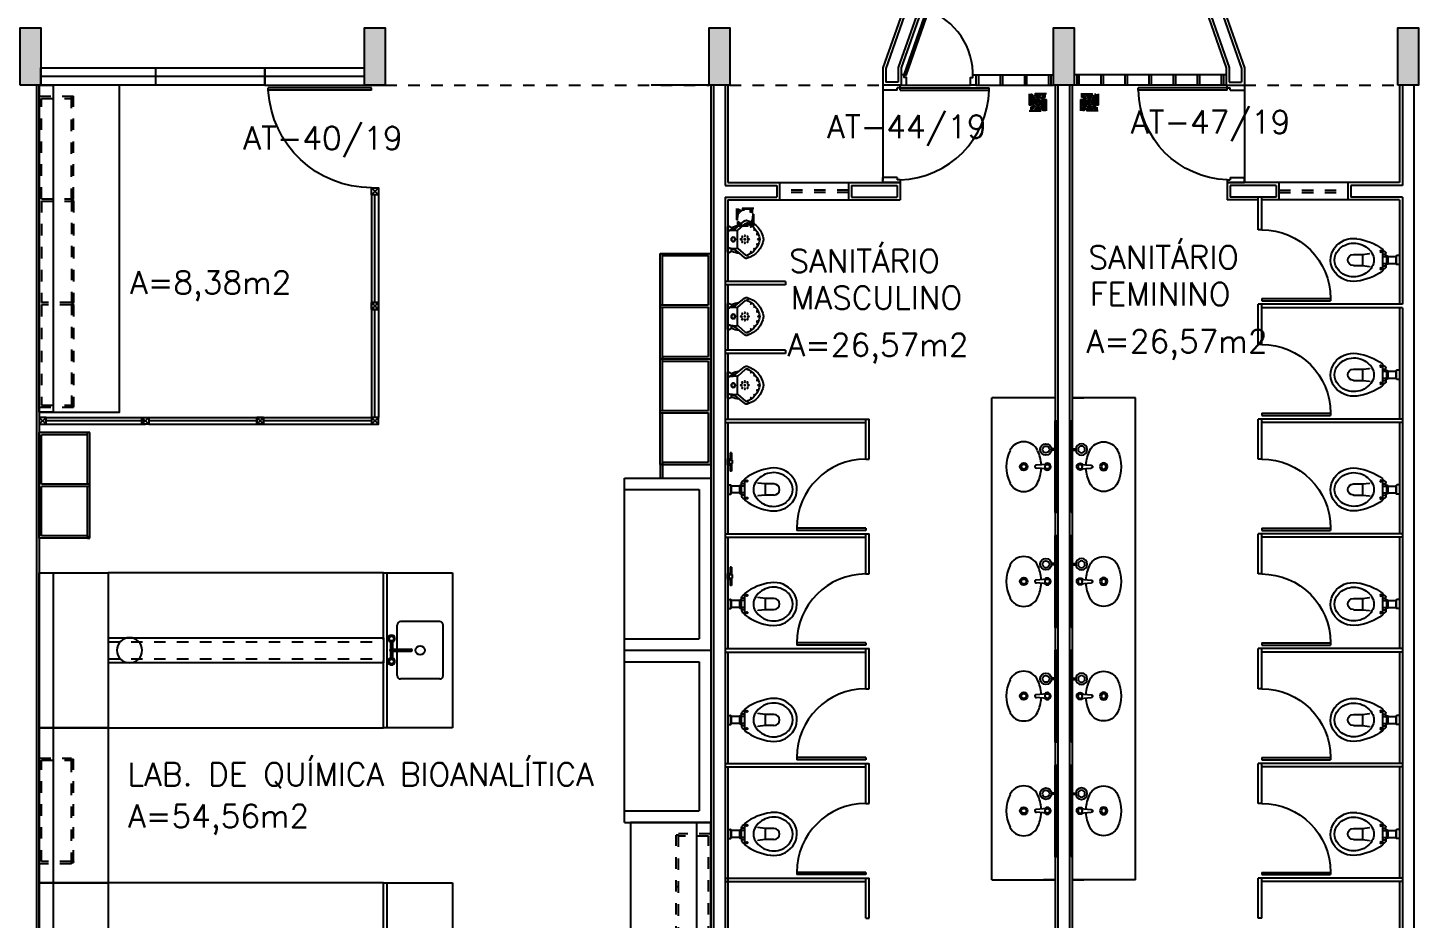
# Model space of a CAD drawing. Header units: metres. Extents: x -31 to 130, y -13 to 69.
# Drawn here: x 35.97 to 48.06, y 2.67 to 10.42 of the extents above; entities that cross this region are included whole.
import ezdxf

# ---------------------------------------------------------------- set-up
doc = ezdxf.new("R2010")
doc.units = ezdxf.units.M
doc.header["$LTSCALE"] = 0.002
doc.header["$MEASUREMENT"] = 0
doc.linetypes.add('HIDDEN', pattern=[9.525, 6.35, -3.175])
doc.linetypes.add('HIDDEN2', pattern=[4.7625, 3.175, -1.5875])
doc.layers.get('0').update_dxf_attribs({"linetype": 'CONTINUOUS'})
for name, color, linetype in [('ar-alv', 2, 'CONTINUOUS'), ('ar-armario', 1, 'CONTINUOUS'), ('ar-armarioproj', 1, 'HIDDEN'), ('ar-banc', 1, 'CONTINUOUS'), ('ar-cap', 1, 'CONTINUOUS'), ('ar-castelo', 2, 'CONTINUOUS'), ('ar-div', 2, 'CONTINUOUS'), ('ar-espelho', 1, 'CONTINUOUS'), ('ar-estc', 1, 'CONTINUOUS'), ('ar-hatch', 254, 'CONTINUOUS'), ('ar-piso', 1, 'CONTINUOUS'), ('ar-porta', 1, 'CONTINUOUS'), ('ar-proj', 1, 'HIDDEN'), ('ar-reboco', 2, 'CONTINUOUS'), ('ar-wc', 2, 'CONTINUOUS'), ('armario piso-teto', 1, 'CONTINUOUS'), ('banc', 1, 'CONTINUOUS'), ('banc-proj', 1, 'HIDDEN2'), ('bnc-1', 1, 'CONTINUOUS'), ('cap01', 2, 'CONTINUOUS'), ('cap02', 1, 'CONTINUOUS'), ('castelo', 2, 'CONTINUOUS'), ('COZ1', 1, 'CONTINUOUS'), ('div1', 2, 'CONTINUOUS'), ('div2', 1, 'CONTINUOUS'), ('ENDEREÇO', 2, 'CONTINUOUS'), ('esq-01', 1, 'CONTINUOUS'), ('esq-02', 1, 'CONTINUOUS'), ('esq-03', 1, 'HIDDEN'), ('estc-01', 3, 'CONTINUOUS'), ('h-estc', 3, 'CONTINUOUS'), ('ptm', 2, 'CONTINUOUS'), ('ptm1', 1, 'CONTINUOUS'), ('ralo', 1, 'HIDDEN2'), ('TEXTO', 2, 'CONTINUOUS'), ('TRNR1', 1, 'CONTINUOUS'), ('WC1', 1, 'CONTINUOUS'), ('WC2', 1, 'CONTINUOUS'), ('WC3', 41, 'CONTINUOUS'), ('ÁREA', 2, 'CONTINUOUS')]:
    doc.layers.add(name, color=color, linetype=linetype)
doc.styles.add('UNB-100', font='simplex.shx', dxfattribs={"height": 0.2})
doc.styles.add('UNB1-100', font='simplex.shx', dxfattribs={"height": 0.2})
pattern_1 = [(0, (-210.436618, -163.386024), (0.00396875, 0.0079375), [0, -0.0079375])]

# ---------------------------------------------------------------- blocks, each defined once
blk = doc.blocks.new('plr02-01p')
at = {"layer": 'h-estc'}
blk.add_hatch(color=3, dxfattribs=at).paths.add_polyline_path([(0.09, 0.075), (-0.09, 0.075), (-0.09, -0.425), (0.09, -0.425)])
at = {"layer": 'estc-01', "color": 3}
blk.add_lwpolyline([(-0.09, 0.075), (-0.09, -0.425), (0.09, -0.425), (0.09, 0.075)], close=True, dxfattribs=at)
blk = doc.blocks.new('bnc-09p')
at = {"layer": 'banc', "color": 1}
blk.add_lwpolyline([(-1.425, 0), (1.425, 0), (1.425, 0.7), (-1.425, 0.7)], close=True, dxfattribs=at)
blk = doc.blocks.new('div-05p')
at = {"layer": 'div1'}
for p, q in [((0.03, 0.03), (0.97, 0.03)), ((0.03, -0.03), (0.97, -0.03))]:
    blk.add_line(p, q, dxfattribs=at)
for points in [[(0.03, -0.03), (-0.03, -0.03), (-0.03, 0.03), (0.03, 0.03)], [(0.97, -0.03), (1.03, -0.03), (1.03, 0.03), (0.97, 0.03)]]:
    blk.add_lwpolyline(points, close=True, dxfattribs=at)
at = {"layer": 'div2'}
for p, q in [((-0.03, -0.03), (0.03, 0.03)), ((-0.03, 0.03), (0.03, -0.03)), ((0.97, 0), (0.03, 0)), ((1.03, 0.03), (0.97, -0.03)), ((1.03, -0.03), (0.97, 0.03))]:
    blk.add_line(p, q, dxfattribs=at)
blk = doc.blocks.new('pm-90-03p')
at = {"layer": 'ptm'}
for p, q in [((0.105, 0.075), (0.105, 0.975)), ((0.125, 0.975), (0.105, 0.975)), ((0.125, 0.075), (0.125, 0.975)), ((0.125, 0.075), (0.105, 0.075)), ((0.125, 0.075), (0.105, 0.075))]:
    blk.add_line(p, q, dxfattribs=at)
at = {"layer": 'ptm', "color": 1}
blk.add_arc((0.073, 0.074), 0.902, 0.054, 86.687, dxfattribs=at)
blk = doc.blocks.new('div-03p')
at = {"layer": 'div1'}
for p, q in [((0.03, 0.03), (0.895, 0.03)), ((0.03, -0.03), (0.895, -0.03))]:
    blk.add_line(p, q, dxfattribs=at)
blk.add_lwpolyline([(0.03, -0.03), (-0.03, -0.03), (-0.03, 0.03), (0.03, 0.03)], close=True, dxfattribs=at)
at = {"layer": 'div2'}
for p, q in [((-0.03, -0.03), (0.03, 0.03)), ((-0.03, 0.03), (0.03, -0.03)), ((0.895, 0), (0.03, 0))]:
    blk.add_line(p, q, dxfattribs=at)
blk = doc.blocks.new('MCTR-01p')
at = {"layer": 'WC1'}
for p, q in [((0.113, 0), (-0.113, 0)), ((-0.121, -0.097), (-0.16, -0.144)), ((-0.117, -0.006), (-0.103, -0.032)), ((0.117, -0.006), (0.103, -0.032)), ((0.121, -0.097), (0.16, -0.144))]:
    blk.add_line(p, q, dxfattribs=at)
blk.add_circle((0, -0.046), 0.019, dxfattribs=at)
for centre, radius, start, end in [((-0.113, -0.004), 0.00402, 90, 208.6993), ((0.113, -0.004), 0.00402, 331.3007, 90), ((0.051, -0.11), 0.173, 153.1667, 175.8553), ((-0.051, -0.11), 0.173, 4.1447, 26.8333), ((-0.141, -0.16), 0.0251, 139.851, 195.7705), ((0.027, -0.112), 0.199, 195.7705, 262.231), ((-0.027, -0.112), 0.199, 277.769, 344.2295), ((0.141, -0.16), 0.0251, 344.2295, 40.149)]:
    blk.add_arc(centre, radius, start, end, dxfattribs=at)
at = {"layer": 'WC2'}
for p, q in [((-0.08, -0.085), (-0.139, -0.154)), ((-0.093, -0.064), (-0.121, -0.097)), ((-0.103, -0.032), (-0.083, -0.032)), ((-0.095, -0.067), (-0.077, -0.014)), ((-0.077, -0.014), (-0.081, -0.077)), ((0.077, -0.082), (-0.077, -0.082)), ((0.077, -0.014), (0.081, -0.077)), ((0.095, -0.067), (0.077, -0.014)), ((0.08, -0.085), (0.139, -0.154)), ((0.103, -0.032), (0.083, -0.032)), ((0.093, -0.064), (0.121, -0.097))]:
    blk.add_line(p, q, dxfattribs=at)
for centre, radius in [((-0.022, -0.123), 0.00453), ((0, -0.046), 0.0162), ((0.022, -0.123), 0.00453), ((-0.113, -0.199), 0.00453), ((-0.087, -0.228), 0.00453), ((-0.031, -0.147), 0.00453), ((-0.022, -0.17), 0.00453), ((0.022, -0.17), 0.00453), ((0.031, -0.147), 0.00453), ((0.087, -0.228), 0.00453), ((0.113, -0.199), 0.00453), ((-0.045, -0.255), 0.00453), ((0.045, -0.255), 0.00453)]:
    blk.add_circle(centre, radius, dxfattribs=at)
for centre, radius, start, end in [((-0.057, -0.018), 0.02, 115.5204, 169.5817), ((0.057, -0.018), 0.02, 10.4183, 64.4796), ((-0.142, -0.022), 0.0647, 319.851, 355.9846), ((-0.077, -0.078), 0.00402, 175.9846, 270), ((-0.072, -0.094), 0.012, 89.3581, 133.3239), ((0, -0.114), 0.00453, 90, 270), ((0, -0.114), 0.00453, 270, 90), ((0.072, -0.094), 0.012, 46.6761, 90.6419), ((0.077, -0.078), 0.00402, 270, 4.0154), ((0.142, -0.022), 0.0647, 184.0154, 220.149), ((-0.12, -0.17), 0.024, 139.851, 200.6324), ((0.024, -0.104), 0.175, 198.2723, 262.1141), ((0, -0.147), 0.00453, 90, 270), ((0, -0.179), 0.00453, 90, 270), ((0, -0.147), 0.00453, 270, 90), ((-0.024, -0.104), 0.175, 277.8859, 341.7277), ((0, -0.179), 0.00453, 270, 90), ((0.12, -0.17), 0.024, 339.3676, 40.149), ((0, -0.266), 0.00453, 91.7832, 268.2168), ((0, -0.266), 0.00453, 271.7832, 88.2168)]:
    blk.add_arc(centre, radius, start, end, dxfattribs=at)
blk = doc.blocks.new('BACI-01P')
at = {"layer": 'WC1', "color": 1}
for p, q in [((0.114, 0.03), (0.114, -0.03)), ((0.119, 0.03), (0.114, 0.03)), ((0.119, 0.03), (0.119, 0.062)), ((0.146, 0.086), (0.146, 0.089)), ((0.119, -0.03), (0.114, -0.03)), ((0.119, -0.03), (0.119, -0.062)), ((0.146, -0.086), (0.146, -0.089))]:
    blk.add_line(p, q, dxfattribs=at)
for centre, radius, start, end in [((0.436, -0.294), 0.484, 97.6805, 126.3454), ((0.4, -0.02), 0.208, 36.8881, 97.6805), ((0.128, 0.062), 0.00909, 126.1604, 180), ((0.404, -0.315), 0.477, 122.7818, 126.1604), ((0.155, 0.089), 0.00909, 126.3358, 180), ((0.427, 0), 0.174, 320.4767, 36.8881), ((0.128, -0.062), 0.00909, 180, 233.8396), ((0.404, 0.315), 0.477, 233.8396, 237.2182), ((0.155, -0.089), 0.00909, 180, 238.9825), ((0.436, 0.294), 0.484, 233.7577, 262.3195), ((0.4, 0.021), 0.208, 262.3195, 320.8979)]:
    blk.add_arc(centre, radius, start, end, dxfattribs=at)
at = {"layer": 'WC2', "color": 1}
for p, q in [((0, 0.04), (0.023, 0.04)), ((0.025, 0.035), (0.025, 0.038)), ((0.025, -0.035), (0.025, 0.035)), ((0.025, 0.035), (0.028, 0.035)), ((0.03, -0.033), (0.03, 0.033)), ((0.1, 0.03), (0.03, 0.03)), ((0.1, 0.03), (0.1, -0.03)), ((0.146, -0.086), (0.146, 0.086)), ((0, -0.04), (0.023, -0.04)), ((0.025, -0.038), (0.025, -0.035)), ((0.025, -0.035), (0.028, -0.035)), ((0.1, -0.03), (0.03, -0.03))]:
    blk.add_line(p, q, dxfattribs=at)
for centre, radius, start, end in [((0.397, -0.04), 0.187, 54.2515, 147.3201), ((0.023, 0.038), 0.002, 0, 90), ((0.028, 0.033), 0.002, 0, 90), ((0.107, 0.03), 0.00697, 0, 180), ((0.334, 0), 0.112, 147.3201, 180), ((0.334, 0), 0.112, 180, 212.6799), ((0.413, -0.018), 0.159, 41.3299, 54.2515), ((0.433, 0), 0.132, 0, 41.3299), ((0.433, 0), 0.132, 318.6701, 0), ((0.023, -0.038), 0.002, 270, 0), ((0.028, -0.033), 0.002, 270, 0), ((0.107, -0.03), 0.00697, 180, 0), ((0.397, 0.04), 0.187, 212.6799, 305.7485), ((0.413, 0.018), 0.159, 305.7485, 318.6701)]:
    blk.add_arc(centre, radius, start, end, dxfattribs=at)
at = {"layer": 'WC3', "color": 1}
for p, q in [((0.146, 0.05), (0.119, 0.05)), ((0.146, 0.03), (0.119, 0.03)), ((0.261, 0.056), (0.259, 0.059)), ((0.323, 0.049), (0.261, 0.056)), ((0.323, 0.049), (0.323, -0.049)), ((0.401, 0.049), (0.323, 0.049)), ((0.146, -0.03), (0.119, -0.03)), ((0.146, -0.05), (0.119, -0.05)), ((0.261, -0.056), (0.259, -0.059)), ((0.323, -0.049), (0.261, -0.056)), ((0.401, -0.049), (0.323, -0.049))]:
    blk.add_line(p, q, dxfattribs=at)
for centre in [(0.164, 0.075), (0.164, -0.075)]:
    blk.add_circle(centre, 0.00682, dxfattribs=at)
blk.add_arc((0.401, 0), 0.0486, 270, 90, dxfattribs=at)
blk = doc.blocks.new('pm-60-01p')
at = {"layer": 'ptm'}
for p, q in [((0.105, 0.075), (0.105, 0.675)), ((0.125, 0.675), (0.105, 0.675)), ((0.125, 0.075), (0.125, 0.675)), ((0.125, 0.075), (0.105, 0.075))]:
    blk.add_line(p, q, dxfattribs=at)
at = {"layer": 'ptm1'}
blk.add_arc((0.125, 0.075), 0.6, 0, 90, dxfattribs=at)
blk = doc.blocks.new('pm-80-02p')
at = {"layer": 'ptm'}
for p, q in [((0.105, 0.075), (0.104, 0.85)), ((0.124, 0.85), (0.104, 0.85)), ((0.125, 0.075), (0.124, 0.85)), ((0.105, 0.075), (0.08, 0.075)), ((0.08, 0.075), (0.08, -0.075)), ((0.125, 0.075), (0.105, 0.075)), ((0.105, 0.075), (0.105, 0.05)), ((0.125, 0.05), (0.105, 0.05)), ((0.125, 0.05), (0.125, -0.075)), ((0.885, 0.05), (0.885, -0.075)), ((0.885, 0.05), (0.905, 0.05)), ((0.905, 0.075), (0.93, 0.075)), ((0.905, 0.075), (0.905, 0.05)), ((0.93, 0.075), (0.93, -0.075)), ((0.08, -0.075), (0.125, -0.075)), ((0.93, -0.075), (0.885, -0.075))]:
    blk.add_line(p, q, dxfattribs=at)
at = {"layer": 'ptm1', "color": 1}
blk.add_arc((0.105, 0.05), 0.8, 1.7908, 88.6113, dxfattribs=at)
blk = doc.blocks.new('PPLR-01p')
at = {"layer": 'WC1'}
for p, q in [((-0.025, 0), (-0.025, -0.01)), ((0.025, 0), (-0.025, 0)), ((0.025, 0), (0.025, -0.01)), ((-0.08, -0.02), (-0.015, -0.02)), ((-0.08, -0.03), (-0.08, -0.02)), ((-0.08, -0.03), (-0.015, -0.03)), ((0.025, -0.01), (-0.025, -0.01)), ((-0.015, -0.01), (-0.015, -0.04)), ((0.015, -0.04), (-0.015, -0.04)), ((0.015, -0.01), (0.015, -0.04)), ((0.015, -0.02), (0.08, -0.02)), ((0.015, -0.03), (0.08, -0.03)), ((0.08, -0.03), (0.08, -0.02))]:
    blk.add_line(p, q, dxfattribs=at)
blk = doc.blocks.new('ralo-fechado-15cm')
at = {"layer": 'ralo', "linetype": 'HIDDEN2', "ltscale": 0.015}
h = blk.add_hatch(dxfattribs=at)
h.set_pattern_fill('DOTS', color=256, scale=0.005, style=0)
h.set_pattern_definition(pattern_1)
h.paths.add_polyline_path([(0.07, 0.064, 0.109147), (0.065, 0.07), (0.044, 0.07, 0.234403), (0.037, 0.056, 0.031938), (0.037, 0.054, -0.085518), (0.053, 0.038, 0.304982), (0.07, 0.048)])
h.paths.add_polyline_path([(-0.047, 0.07), (-0.065, 0.07, 0.101422), (-0.07, 0.065), (-0.07, 0.047, 0.322568), (-0.052, 0.04, -0.06492), (-0.04, 0.051, 0.065904), (-0.039, 0.056, 0.253091)])
h.paths.add_polyline_path([(-0.054, -0.037, 0.248259), (-0.07, -0.043), (-0.07, -0.068, 0.039546), (-0.068, -0.07), (-0.044, -0.07, 0.224729), (-0.037, -0.055, 0.030017), (-0.037, -0.053, -0.089405)])
h.paths.add_polyline_path([(0.07, -0.042, 0.270307), (0.052, -0.039, -0.063767), (0.041, -0.051, 0.073161), (0.04, -0.056, 0.228135), (0.047, -0.07), (0.069, -0.07, 0.013274), (0.07, -0.069)])
for points in [[(-0.075, -0.075), (0.075, -0.075), (0.075, 0.075), (-0.075, 0.075)], [(-0.07, -0.07), (0.07, -0.07), (0.07, 0.07), (-0.07, 0.07)]]:
    blk.add_lwpolyline(points, close=True, dxfattribs=at)
blk.add_circle((0, 0), 0.065, dxfattribs=at)
blk = doc.blocks.new('ralo-15cm')
at = {"layer": 'ralo'}
h = blk.add_hatch(dxfattribs=at)
h.set_pattern_fill('DOTS', color=256, scale=0.005, style=0)
h.set_pattern_definition(pattern_1)
h.paths.add_polyline_path([(0.07, 0.064, 0.109147), (0.065, 0.07), (0.044, 0.07, 0.234403), (0.037, 0.056, 0.031938), (0.037, 0.054, -0.085518), (0.053, 0.038, 0.304982), (0.07, 0.048)])
h.paths.add_polyline_path([(-0.047, 0.07), (-0.065, 0.07, 0.101422), (-0.07, 0.065), (-0.07, 0.047, 0.322568), (-0.052, 0.04, -0.06492), (-0.04, 0.051, 0.065904), (-0.039, 0.056, 0.253091)])
h.paths.add_polyline_path([(-0.054, -0.037, 0.248259), (-0.07, -0.043), (-0.07, -0.068, 0.039546), (-0.068, -0.07), (-0.044, -0.07, 0.224729), (-0.037, -0.055, 0.030017), (-0.037, -0.053, -0.089405)])
h.paths.add_polyline_path([(0.07, -0.042, 0.270307), (0.052, -0.039, -0.063767), (0.041, -0.051, 0.073161), (0.04, -0.056, 0.228135), (0.047, -0.07), (0.069, -0.07, 0.013274), (0.07, -0.069)])
for p, q in [((-0.047, 0.002), (-0.062, 0.002)), ((-0.027, 0.002), (-0.044, 0.002)), ((-0.021, 0.042), (-0.029, 0.055)), ((-0.009, 0.002), (-0.024, 0.002)), ((-0.011, 0.024), (-0.02, 0.04)), ((-0.003, 0.009), (-0.01, 0.022)), ((0.007, 0.007), (0.014, 0.02)), ((0.015, 0.022), (0.024, 0.037)), ((0.026, 0.039), (0.033, 0.052)), ((-0.026, -0.039), (-0.033, -0.052)), ((-0.015, -0.022), (-0.024, -0.037)), ((-0.007, -0.007), (-0.014, -0.02)), ((0.002, -0.009), (0.01, -0.022)), ((0.009, -0.003), (0.024, -0.003)), ((0.011, -0.024), (0.02, -0.04)), ((0.021, -0.042), (0.029, -0.055)), ((0.027, -0.003), (0.044, -0.003)), ((0.047, -0.003), (0.062, -0.003))]:
    blk.add_line(p, q, dxfattribs=at)
for points in [[(-0.075, -0.075), (0.075, -0.075), (0.075, 0.075), (-0.075, 0.075)], [(-0.07, -0.07), (0.07, -0.07), (0.07, 0.07), (-0.07, 0.07)]]:
    blk.add_lwpolyline(points, close=True, dxfattribs=at)
for radius in [0.065, 0.00337]:
    blk.add_circle((0, 0), radius, dxfattribs=at)
for radius, start, end in [(0.0617, 152.3206, 177.6794), (0.0617, 122.3206, 147.6794), (0.0468, 153.0651, 176.9349), (0.0443, 153.2384, 176.7616), (0.0468, 123.0651, 146.9349), (0.0443, 123.2384, 146.7616), (0.0617, 92.3206, 117.6794), (0.0268, 155.3615, 174.6385), (0.0243, 155.916, 174.084), (0.0268, 125.3615, 144.6385), (0.0468, 93.0651, 116.9349), (0.0443, 93.2384, 116.7616), (0.0243, 125.916, 144.084), (0.0268, 95.3615, 114.6385), (0.0243, 95.916, 114.084), (0.0617, 62.3206, 87.6794), (0.0468, 63.0651, 86.9349), (0.0443, 63.2384, 86.7616), (0.0268, 65.3615, 84.6385), (0.0243, 65.916, 84.084), (0.0243, 35.916, 54.084), (0.0268, 35.3615, 54.6385), (0.0243, 5.916, 24.084), (0.0443, 33.2384, 56.7616), (0.0268, 5.3615, 24.6385), (0.0468, 33.0651, 56.9349), (0.0617, 32.3206, 57.6794), (0.0443, 3.2384, 26.7616), (0.0468, 3.0651, 26.9349), (0.0617, 2.3206, 27.6794), (0.0617, 182.3206, 207.6794), (0.0617, 212.3206, 237.6794), (0.0468, 183.0651, 206.9349), (0.0443, 183.2384, 206.7616), (0.0468, 213.0651, 236.9349), (0.0443, 213.2384, 236.7616), (0.0617, 242.3206, 267.6794), (0.0268, 185.3615, 204.6385), (0.0243, 185.916, 204.084), (0.0268, 215.3615, 234.6385), (0.0468, 243.0651, 266.9349), (0.0243, 215.916, 234.084), (0.0443, 243.2384, 266.7616), (0.0268, 245.3615, 264.6385), (0.0243, 245.916, 264.084), (0.0243, 275.916, 294.084), (0.0268, 275.3615, 294.6385), (0.0443, 273.2384, 296.7616), (0.0468, 273.0651, 296.9349), (0.0617, 272.3206, 297.6794), (0.0243, 305.916, 324.084), (0.0268, 305.3615, 324.6385), (0.0243, 335.916, 354.084), (0.0268, 335.3615, 354.6385), (0.0443, 303.2384, 326.7616), (0.0468, 303.0651, 326.9349), (0.0617, 302.3206, 327.6794), (0.0443, 333.2384, 356.7616), (0.0468, 333.0651, 356.9349), (0.0617, 332.3206, 357.6794)]:
    blk.add_arc((0, 0), radius, start, end, dxfattribs=at)
blk = doc.blocks.new('cp-01p')
at = {"layer": 'cap01'}
for p, q in [((-0.75, 0.75), (-0.75, 0.65)), ((-0.75, 0.75), (0, 0.75)), ((-0.725, 0.75), (0, 0.75)), ((0, -0.75), (0, 0.75)), ((-0.75, 0.65), (-0.1, 0.65)), ((-0.1, -0.65), (-0.1, 0.65)), ((-0.75, -0.65), (-0.1, -0.65)), ((-0.75, -0.65), (-0.75, -0.75)), ((-0.75, -0.75), (0, -0.75))]:
    blk.add_line(p, q, dxfattribs=at)
at = {"layer": 'cap02'}
blk.add_line((-0.75, 0.65), (-0.75, -0.65), dxfattribs=at)
blk = doc.blocks.new('bnc-14p')
at = {"layer": 'banc'}
blk.add_lwpolyline([(-1.2, 0), (1.3, 0), (1.3, 0.7), (-1.2, 0.7)], close=True, dxfattribs=at)
blk = doc.blocks.new('mob-ar6')
at = {"layer": 'ar-armarioproj'}
for p, q in [((-0.48, 0.28), (-1.3925, 0.28)), ((-1.3925, 0), (-1.3925, 0.28)), ((-0.49, 0.3), (-1.3825, 0.3)), ((-1.3825, 0.28), (-1.3825, 0.3)), ((-1.3725, 0.02), (-1.3725, 0.28)), ((-0.9325, 0.28), (-0.9325, 0.3)), ((-0.49, 0.3), (-0.4825, 0.3)), ((-0.49, 0.28), (-0.49, 0.02)), ((-0.4825, 0.28), (-0.4825, 0.3)), ((0.425, 0.28), (-0.48, 0.28)), ((-0.4775, 0.3), (-0.47, 0.3)), ((-0.4775, 0.28), (-0.4775, 0.3)), ((0.415, 0.3), (-0.47, 0.3)), ((-0.47, 0.28), (-0.47, 0.02)), ((-0.0275, 0.28), (-0.0275, 0.3)), ((0.415, 0.3), (0.4225, 0.3)), ((0.415, 0.02), (0.415, 0.28)), ((0.4225, 0.28), (0.4225, 0.3)), ((0.425, 0.28), (0.8875, 0.28)), ((0.4275, 0.28), (0.4275, 0.3)), ((0.4275, 0.3), (0.435, 0.3)), ((0.435, 0.3), (0.8675, 0.3)), ((0.435, 0.02), (0.435, 0.28)), ((0.8675, 0.3), (0.8775, 0.3)), ((0.8675, 0.02), (0.8675, 0.28)), ((0.8775, 0.28), (0.8775, 0.3)), ((0.8875, 0), (0.8875, 0.28)), ((-0.49, 0.02), (-1.3725, 0.02)), ((0.415, 0.02), (-0.47, 0.02)), ((0.435, 0.02), (0.8675, 0.02)), ((0.8875, 0), (-1.3925, 0))]:
    blk.add_line(p, q, dxfattribs=at)
blk = doc.blocks.new('TRNR-01P')
at = {"layer": 'TRNR1'}
for p, q in [((-0.009, 0.083), (-0.009, 0.011)), ((0, 0.009), (0.17, 0.009)), ((0.009, 0.083), (0.009, 0.009)), ((-0.009, -0.011), (-0.009, -0.083)), ((0, -0.009), (0.17, -0.009)), ((0.009, -0.009), (0.009, -0.083))]:
    blk.add_line(p, q, dxfattribs=at)
for centre in [(0, 0.1), (0, -0.1)]:
    blk.add_circle(centre, 0.02, dxfattribs=at)
for centre, radius, start, end in [((0, 0.1), 0.03, 289.4712, 250.5288), ((0, 0), 0.014, 130.0052, 229.9948), ((0, 0), 0.009, 90, 270), ((0.17, 0), 0.009, 270, 90), ((0, -0.1), 0.03, 109.4712, 70.5288)]:
    blk.add_arc(centre, radius, start, end, dxfattribs=at)
blk = doc.blocks.new('CUBAcoz-01P')
at = {"layer": 'COZ1'}
for p, q in [((-0.22, -0.1005), (0.22, -0.1005)), ((-0.25, -0.4705), (-0.25, -0.1305)), ((0.25, -0.4705), (0.25, -0.1305)), ((-0.22, -0.5005), (0.22, -0.5005))]:
    blk.add_line(p, q, dxfattribs=at)
blk.add_circle((0, -0.3005), 0.04, dxfattribs=at)
for centre, start, end in [((-0.22, -0.1305), 90, 180), ((0.22, -0.1305), 0, 90), ((-0.22, -0.4705), 180, 270), ((0.22, -0.4705), 270, 0)]:
    blk.add_arc(centre, 0.03, start, end, dxfattribs=at)
blk = doc.blocks.new('bnc-pq-03p')
at = {"layer": 'banc-proj'}
for p, q in [((-0.075, 3), (-0.075, 0.6)), ((0.075, 3), (0.075, 0.6))]:
    blk.add_line(p, q, dxfattribs=at)
at = {"layer": 'bnc-1'}
for p, q in [((-0.675, 0.6), (-0.675, 3)), ((-0.675, 3), (-0.11, 3)), ((0.11, 3), (0.675, 3)), ((0.675, 3), (0.675, 0.6)), ((-0.09, 0.6), (-0.675, 0.6)), ((-0.675, 0.6), (-0.675, 0)), ((-0.11, 0.6), (-0.675, 0.6)), ((0.675, 0.57), (-0.675, 0.57)), ((0.675, 0.6), (0.09, 0.6)), ((0.675, 0.6), (0.11, 0.6)), ((0.675, 0), (0.675, 0.6)), ((-0.675, 0), (0.675, 0))]:
    blk.add_line(p, q, dxfattribs=at)
at = {"layer": 'castelo'}
for p, q in [((-0.11, 3), (-0.11, 0.6)), ((-0.11, 3), (0.11, 3)), ((0.11, 0.6), (0.11, 3)), ((-0.11, 0.6), (0.11, 0.6))]:
    blk.add_line(p, q, dxfattribs=at)
blk.add_circle((0, 2.813), 0.11, dxfattribs=at)
at = {"layer": 'bnc-1', "xscale": -1, "rotation": 90}
blk.add_blockref('TRNR-01P', (-0.002, 0.531), dxfattribs=at)
at = {"layer": 'bnc-1', "xscale": -1}
blk.add_blockref('CUBAcoz-01P', (0, 0.582), dxfattribs=at)
blk = doc.blocks.new('mob-ar1')
at = {"layer": 'ar-armarioproj'}
for p, q in [((0.46125, 0.28), (-0.46125, 0.28)), ((-0.46125, 0), (-0.46125, 0.28)), ((0.44125, 0.3), (-0.45125, 0.3)), ((-0.45125, 0.28), (-0.45125, 0.3)), ((-0.45125, 0.28), (-0.45125, 0.3)), ((-0.44125, 0.02), (-0.44125, 0.28)), ((-0.00125, 0.28), (-0.00125, 0.3)), ((0.44125, 0.3), (0.44875, 0.3)), ((0.44125, 0.28), (0.44125, 0.02)), ((0.44875, 0.28), (0.44875, 0.3)), ((0.46125, 0.28), (0.46125, 0)), ((0.46125, 0), (-0.46125, 0)), ((0.44125, 0.02), (-0.44125, 0.02))]:
    blk.add_line(p, q, dxfattribs=at)
blk = doc.blocks.new('mob-ar5')
at = {"layer": 'armario piso-teto'}
for p, q in [((-0.48, 0.44), (0.44, 0.44)), ((-0.48, 0.42), (-0.48, 0.44)), ((-0.48, 0.44), (-0.48, 0.42)), ((-0.48, 0.42), (-0.48, 0)), ((-0.46, 0.42), (-0.48, 0.42)), ((-0.47, 0.42), (-0.03, 0.42)), ((-0.46, 0.42), (-0.46, 0.02)), ((-0.03, 0.44), (-0.03, 0.02)), ((-0.03, 0.44), (-0.03, 0.42)), ((-0.01, 0.44), (-0.01, 0.42)), ((-0.01, 0.44), (-0.01, 0.02)), ((-0.01, 0.42), (0.42, 0.42)), ((0.42, 0.42), (0.42, 0.02)), ((0.42, 0.42), (0.44, 0.42)), ((0.44, 0.44), (0.44, 0)), ((-0.48, 0), (0.44, 0)), ((-0.46, 0.02), (-0.03, 0.02)), ((-0.01, 0.02), (0.42, 0.02))]:
    blk.add_line(p, q, dxfattribs=at)
blk = doc.blocks.new('bnc-25p')
at = {"layer": 'banc', "color": 1}
blk.add_lwpolyline([(-0.675, 0), (0.675, 0), (0.675, 0.6), (-0.675, 0.6)], close=True, dxfattribs=at)
blk = doc.blocks.new('mob-ar3')
at = {"layer": 'ar-armarioproj'}
for p, q in [((-1.3825, 0), (-1.3825, 0.3)), ((-0.49, 0.3), (-1.3825, 0.3)), ((-1.3825, 0.28), (-1.3825, 0.3)), ((-1.3825, 0.28), (-1.3825, 0.3)), ((-0.48, 0.28), (-1.3825, 0.28)), ((-1.3625, 0.02), (-1.3625, 0.28)), ((-0.9325, 0.28), (-0.9325, 0.3)), ((-0.49, 0.3), (-0.4825, 0.3)), ((-0.49, 0.28), (-0.49, 0.02)), ((-0.4825, 0.28), (-0.4825, 0.3)), ((0.425, 0.28), (-0.48, 0.28)), ((-0.4775, 0.3), (-0.47, 0.3)), ((-0.4775, 0.28), (-0.4775, 0.3)), ((0.415, 0.3), (-0.47, 0.3)), ((-0.47, 0.28), (-0.47, 0.02)), ((-0.0275, 0.28), (-0.0275, 0.3)), ((0.415, 0.3), (0.4225, 0.3)), ((0.415, 0.02), (0.415, 0.28)), ((0.4225, 0.28), (0.4225, 0.3)), ((0.425, 0.28), (1.3275, 0.28)), ((0.4275, 0.28), (0.4275, 0.3)), ((0.4275, 0.3), (0.435, 0.3)), ((0.435, 0.3), (1.3075, 0.3)), ((0.435, 0.02), (0.435, 0.28)), ((0.8775, 0.28), (0.8775, 0.3)), ((1.3075, 0.3), (1.3275, 0.3)), ((1.3075, 0.02), (1.3075, 0.28)), ((1.3275, 0), (1.3275, 0.3)), ((-0.49, 0.02), (-1.3625, 0.02)), ((0.415, 0.02), (-0.47, 0.02)), ((0.435, 0.02), (1.3075, 0.02)), ((1.3275, 0), (-1.3825, 0))]:
    blk.add_line(p, q, dxfattribs=at)
blk = doc.blocks.new('CUBA-01P')
at = {"layer": 'WC1'}
blk.add_circle((-0.15, -0.08), 0.05, dxfattribs=at)
for centre, radius, start, end in [((0, -0.44), 0.32, 92.8226, 116.4054), ((0, -0.44), 0.32, 63.5946, 87.2424), ((-0.083, -0.273), 0.134, 116.4054, 243.5946), ((0.083, -0.273), 0.134, 296.4054, 63.5946), ((0, -0.106), 0.32, 243.5946, 296.4054)]:
    blk.add_arc(centre, radius, start, end, dxfattribs=at)
at = {"layer": 'WC2'}
for p, q in [((-0.155, 0), (-0.155, -0.03)), ((-0.145, 0), (-0.145, -0.03)), ((-0.02, -0.068), (-0.012, -0.165)), ((0.02, -0.068), (0.012, -0.165))]:
    blk.add_line(p, q, dxfattribs=at)
for centre, radius in [((-0.15, -0.08), 0.03), ((0, -0.068), 0.02), ((0, -0.273), 0.033), ((0, -0.273), 0.0212)]:
    blk.add_circle(centre, radius, dxfattribs=at)
for centre, radius, start, end in [((0, -0.068), 0.03, 306.4013, 232.6706), ((0, -0.165), 0.012, 180, 10.1205)]:
    blk.add_arc(centre, radius, start, end, dxfattribs=at)

msp = doc.modelspace()

# ---------------------------------------------------------------- hatches: boundary and pattern name
at = {"layer": 'ar-hatch'}
h = msp.add_hatch(color=256, dxfattribs=at)
h.paths.add_polyline_path([(44.925, 7), (44.925, 6.6), (44.936, 6.6), (44.936, 7)])
h.paths.add_polyline_path([(44.925, 6.6), (44.925, 6.2), (44.936, 6.2), (44.936, 6.6)])
h.paths.add_polyline_path([(45.064, 6.6), (45.064, 6.2), (45.075, 6.2), (45.075, 6.6)])
h.paths.add_polyline_path([(45.064, 7), (45.064, 6.6), (45.075, 6.6), (45.075, 7)])
msp.add_hatch(color=256, dxfattribs=at).paths.add_polyline_path([(44.925, 6), (44.925, 5.2), (44.936, 5.2), (44.936, 6)])
h = msp.add_hatch(color=256, dxfattribs=at)
h.paths.add_polyline_path([(44.925, 5.2), (44.936, 5.2), (44.936, 6), (44.925, 6)])
h.paths.add_polyline_path([(44.936, 6), (44.925, 6), (44.925, 5.2), (44.936, 5.2)], flags=16)
h.paths.add_polyline_path([(45.064, 5.2), (45.075, 5.2), (45.075, 6), (45.064, 6)])
h = msp.add_hatch(color=256, dxfattribs=at)
h.paths.add_polyline_path([(44.925, 4.2), (44.936, 4.2), (44.936, 5), (44.925, 5)])
h.paths.add_polyline_path([(44.936, 5), (44.925, 5), (44.925, 4.2), (44.936, 4.2)], flags=17)
h.paths.add_polyline_path([(45.064, 4.2), (45.075, 4.2), (45.075, 5), (45.064, 5)])
h = msp.add_hatch(color=256, dxfattribs=at)
h.paths.add_polyline_path([(44.925, 3.2), (44.936, 3.2), (44.936, 4), (44.925, 4)], flags=17)
h.paths.add_polyline_path([(44.936, 4), (44.925, 4), (44.925, 3.2), (44.936, 3.2)])
h.paths.add_polyline_path([(45.064, 3.2), (45.075, 3.2), (45.075, 4), (45.064, 4)])

# ---------------------------------------------------------------- linework, layer by layer
at = {"layer": 'ar-alv'}
for p, q in [((43.96, 11.525), (43.45, 10.071)), ((46.04, 11.525), (46.55, 10.071)), ((44.04, 11.45), (43.559, 10.079)), ((45.96, 11.45), (46.441, 10.079)), ((43.425, 10.075), (43.425, 9.925)), ((43.45, 10.071), (43.45, 9.95)), ((43.45, 10.05), (43.45, 9.95)), ((43.559, 10.079), (43.559, 9.95)), ((46.441, 10.079), (46.441, 9.95)), ((46.55, 10.071), (46.55, 9.95)), ((46.55, 10.05), (46.55, 9.95)), ((36.05, 9.925), (36.05, 0.075)), ((41.95, 9.925), (41.95, 0.075)), ((42.05, 9.925), (42.05, 9.05)), ((43.559, 9.95), (43.45, 9.95)), ((43.559, 9.95), (43.45, 9.95)), ((44.234, 10.015), (44.91, 10.015)), ((44.234, 9.925), (44.91, 9.925)), ((44.95, 9.925), (44.95, 0.075)), ((45.05, 9.925), (45.05, 0.075)), ((46.416, 10.015), (45.09, 10.015)), ((46.416, 9.925), (45.09, 9.925)), ((46.416, 9.925), (46.575, 9.925)), ((46.441, 9.95), (46.55, 9.95)), ((47.95, 9.925), (47.95, 9.05)), ((48.05, 9.925), (48.05, 0.075)), ((42.05, 9.05), (42.5, 9.05)), ((42.05, 8.95), (42.5, 8.95)), ((42.05, 8.95), (42.05, 0.075)), ((42.5, 9.05), (42.5, 8.95)), ((43.15, 9.05), (43.15, 8.95)), ((43.15, 9.05), (43.55, 9.05)), ((43.15, 8.95), (43.55, 8.95)), ((43.55, 9.05), (43.55, 8.95)), ((46.45, 9.05), (46.45, 8.95)), ((46.85, 9.05), (46.45, 9.05)), ((46.85, 8.95), (46.45, 8.95)), ((46.85, 9.05), (46.85, 8.95)), ((47.95, 9.05), (47.5, 9.05)), ((47.5, 9.05), (47.5, 8.95)), ((47.95, 8.95), (47.5, 8.95)), ((47.95, 8.95), (47.95, 8.015)), ((47.95, 7.985), (47.95, 0.075))]:
    msp.add_line(p, q, dxfattribs=at)
at = {"layer": 'ar-armario'}
for p, q in [((41.91, 9.925), (41.405, 9.925)), ((41.485, 6.619), (41.485, 6.5)), ((41.505, 6.619), (41.505, 6.5))]:
    msp.add_line(p, q, dxfattribs=at)
at = {"layer": 'ar-banc'}
for p, q in [((44.375, 3), (44.375, 7.2)), ((44.925, 7.2), (44.375, 7.2)), ((45.625, 7.2), (45.075, 7.2)), ((45.625, 3), (45.625, 7.2)), ((44.375, 4.12), (44.375, 7.1)), ((44.375, 3), (44.925, 3)), ((45.625, 3), (45.075, 3))]:
    msp.add_line(p, q, dxfattribs=at)
at = {"layer": 'ar-castelo'}
for points in [[(36.195, 7.075), (36.075, 7.075), (36.075, 9.925), (36.195, 9.925)], [(36.195, 1.625), (36.075, 1.625), (36.075, 5.675), (36.195, 5.675)], [(41.925, 1), (41.805, 1), (41.805, 3.5), (41.925, 3.5)]]:
    msp.add_lwpolyline(points, close=True, dxfattribs=at)
at = {"layer": 'ar-div'}
for p, q in [((46.695, 8.665), (46.695, 8.95)), ((46.725, 8.665), (46.725, 8.95)), ((46.725, 8.665), (46.695, 8.665)), ((42.575, 8.215), (42.05, 8.215)), ((42.575, 8.185), (42.05, 8.185)), ((42.575, 8.215), (42.575, 8.185)), ((47.95, 8.015), (46.695, 8.015)), ((46.695, 7.665), (46.695, 8.015)), ((46.725, 7.665), (46.725, 8.015)), ((47.95, 7.985), (46.725, 7.985)), ((46.725, 7.665), (46.695, 7.665)), ((42.575, 7.615), (42.05, 7.615)), ((42.575, 7.585), (42.05, 7.585)), ((42.575, 7.615), (42.575, 7.585)), ((42.05, 7.015), (43.305, 7.015)), ((43.275, 6.665), (43.275, 7.015)), ((43.305, 6.665), (43.305, 7.015)), ((47.95, 7.015), (46.695, 7.015)), ((46.695, 6.665), (46.695, 7.015)), ((46.725, 6.665), (46.725, 7.015)), ((42.05, 6.985), (43.275, 6.985)), ((47.95, 6.985), (46.725, 6.985)), ((43.275, 6.665), (43.305, 6.665)), ((46.725, 6.665), (46.695, 6.665)), ((42.05, 6.015), (43.305, 6.015)), ((42.05, 5.985), (43.275, 5.985)), ((43.275, 5.665), (43.275, 6.015)), ((43.305, 5.665), (43.305, 6.015)), ((47.95, 6.015), (46.695, 6.015)), ((46.695, 5.665), (46.695, 6.015)), ((46.725, 5.665), (46.725, 6.015)), ((47.95, 5.985), (46.725, 5.985)), ((43.275, 5.665), (43.305, 5.665)), ((46.725, 5.665), (46.695, 5.665)), ((42.05, 5.015), (43.305, 5.015)), ((42.05, 4.985), (43.275, 4.985)), ((43.275, 4.665), (43.275, 5.015)), ((43.305, 4.665), (43.305, 5.015)), ((47.95, 5.015), (46.695, 5.015)), ((46.695, 4.665), (46.695, 5.015)), ((46.725, 4.665), (46.725, 5.015)), ((47.95, 4.985), (46.725, 4.985)), ((43.275, 4.665), (43.305, 4.665)), ((46.725, 4.665), (46.695, 4.665)), ((42.05, 4.015), (43.305, 4.015)), ((43.275, 3.665), (43.275, 4.015)), ((43.305, 3.665), (43.305, 4.015)), ((47.95, 4.015), (46.695, 4.015)), ((46.695, 3.665), (46.695, 4.015)), ((46.725, 3.665), (46.725, 4.015)), ((42.05, 3.985), (43.275, 3.985)), ((47.95, 3.985), (46.725, 3.985)), ((43.275, 3.665), (43.305, 3.665)), ((46.725, 3.665), (46.695, 3.665)), ((42.05, 3.015), (43.305, 3.015)), ((42.05, 2.985), (43.275, 2.985)), ((43.275, 2.665), (43.275, 3.015)), ((43.305, 2.665), (43.305, 3.015)), ((47.95, 3.015), (46.695, 3.015)), ((46.695, 2.665), (46.695, 3.015)), ((46.725, 2.665), (46.725, 3.015)), ((47.95, 2.985), (46.725, 2.985)), ((43.275, 2.665), (43.305, 2.665)), ((46.725, 2.665), (46.695, 2.665))]:
    msp.add_line(p, q, dxfattribs=at)
at = {"layer": 'ar-espelho'}
for points in [[(44.925, 6.2), (44.925, 7), (44.936, 7), (44.936, 6.2)], [(45.064, 6.2), (45.064, 7), (45.075, 7), (45.075, 6.2)], [(44.925, 5.2), (44.925, 6), (44.936, 6), (44.936, 5.2)], [(45.064, 5.2), (45.064, 6), (45.075, 6), (45.075, 5.2)], [(44.925, 4.2), (44.925, 5), (44.936, 5), (44.936, 4.2)], [(45.064, 4.2), (45.064, 5), (45.075, 5), (45.075, 4.2)], [(44.925, 3.2), (44.925, 4), (44.936, 4), (44.936, 3.2)], [(45.064, 3.2), (45.064, 4), (45.075, 4), (45.075, 3.2)]]:
    msp.add_lwpolyline(points, close=True, dxfattribs=at)
at = {"layer": 'ar-piso'}
for p, q in [((43.425, 9.925), (43.425, 9.095)), ((46.575, 9.925), (46.575, 9.075))]:
    msp.add_line(p, q, dxfattribs=at)
at = {"layer": 'ar-proj'}
for p, q in [((39.09, 9.925), (41.91, 9.925)), ((42.09, 9.925), (43.425, 9.925)), ((46.575, 9.925), (47.91, 9.925))]:
    msp.add_line(p, q, dxfattribs=at)
at = {"layer": 'ar-proj', "ltscale": 0.65}
msp.add_line((43.634, 9.925), (44.234, 9.925), dxfattribs=at)
at = {"layer": 'ar-proj', "linetype": 'HIDDEN2', "ltscale": 0.05}
for p, q in [((44.925, 7.2), (44.825, 7.2)), ((45.075, 7.2), (45.175, 7.2)), ((44.925, 3), (44.825, 3)), ((45.075, 3), (45.175, 3))]:
    msp.add_line(p, q, dxfattribs=at)
at = {"layer": 'ar-reboco'}
for p, q in [((43.943, 11.55), (43.425, 10.075)), ((46.057, 11.55), (46.575, 10.075)), ((44.065, 11.446), (43.584, 10.075)), ((45.935, 11.446), (46.416, 10.075)), ((43.425, 10.075), (43.425, 9.925)), ((43.425, 10.075), (43.425, 9.925)), ((43.584, 10.075), (43.584, 9.925)), ((46.416, 10.075), (46.416, 9.925)), ((46.575, 10.075), (46.575, 9.925)), ((46.575, 10.075), (46.575, 9.925)), ((36.075, 9.925), (36.075, 0.075)), ((41.925, 9.925), (41.925, 0.075)), ((42.075, 9.925), (42.075, 9.075)), ((43.584, 9.925), (43.425, 9.925)), ((43.584, 9.925), (43.425, 9.925)), ((44.234, 10.015), (44.234, 9.925)), ((44.257, 10.015), (44.257, 9.925)), ((44.447, 10.015), (44.447, 9.925)), ((44.467, 10.015), (44.467, 9.925)), ((44.657, 10.015), (44.657, 9.925)), ((44.677, 10.015), (44.677, 9.925)), ((44.867, 10.015), (44.867, 9.925)), ((44.887, 10.015), (44.887, 9.925)), ((44.925, 9.925), (44.925, 0.075)), ((45.075, 9.925), (45.075, 0.075)), ((45.113, 10.015), (45.113, 9.925)), ((45.133, 10.015), (45.133, 9.925)), ((45.323, 10.015), (45.323, 9.925)), ((45.343, 10.015), (45.343, 9.925)), ((45.533, 10.015), (45.533, 9.925)), ((45.553, 10.015), (45.553, 9.925)), ((45.743, 10.015), (45.743, 9.925)), ((45.763, 10.015), (45.763, 9.925)), ((45.953, 10.015), (45.953, 9.925)), ((45.973, 10.015), (45.973, 9.925)), ((46.163, 10.015), (46.163, 9.925)), ((46.183, 10.015), (46.183, 9.925)), ((46.373, 10.015), (46.373, 9.925)), ((46.393, 10.015), (46.393, 9.925)), ((46.416, 9.925), (46.575, 9.925)), ((46.416, 9.925), (46.575, 9.925)), ((47.925, 9.925), (47.925, 9.075)), ((42.075, 9.075), (43.575, 9.075)), ((42.525, 9.075), (42.525, 8.925)), ((43.125, 9.075), (43.125, 8.925)), ((43.575, 9.075), (43.575, 8.925)), ((46.425, 9.075), (46.425, 8.925)), ((47.925, 9.075), (46.425, 9.075)), ((46.875, 9.075), (46.875, 8.925)), ((47.475, 9.075), (47.475, 8.925)), ((42.075, 8.925), (42.075, 8.215)), ((42.075, 8.925), (43.575, 8.925)), ((42.075, 8.925), (42.075, 8.215)), ((46.695, 8.925), (46.425, 8.925)), ((47.925, 8.925), (46.725, 8.925)), ((47.925, 8.925), (47.925, 8.015)), ((42.075, 8.185), (42.075, 7.615)), ((42.075, 8.185), (42.075, 7.615)), ((47.925, 7.985), (47.925, 7.015)), ((42.075, 7.585), (42.075, 7.015)), ((42.075, 7.585), (42.075, 7.015)), ((42.075, 6.985), (42.075, 6.015)), ((42.075, 6.985), (42.075, 6.015)), ((47.925, 6.985), (47.925, 6.015)), ((44.925, 6.2), (44.925, 6)), ((45.075, 6.2), (45.075, 6)), ((42.075, 5.985), (42.075, 5.015)), ((47.925, 5.985), (47.925, 5.015)), ((44.925, 5.2), (44.925, 5)), ((45.075, 5.2), (45.075, 5)), ((42.075, 4.985), (42.075, 4.015)), ((47.925, 4.985), (47.925, 4.015)), ((44.925, 4.2), (44.925, 4)), ((45.075, 4.2), (45.075, 4)), ((42.075, 3.985), (42.075, 2.015)), ((47.925, 3.985), (47.925, 3.015)), ((47.925, 2.985), (47.925, 2.015))]:
    msp.add_line(p, q, dxfattribs=at)
at = {"layer": 'ar-reboco', "color": 1}
msp.add_line((43.629, 9.925), (44.189, 9.925), dxfattribs=at)
at = {"layer": 'esq-01'}
for p, q in [((37.09, 9.925), (37.09, 10.075)), ((38.04, 9.925), (38.04, 10.075)), ((38.91, 10), (36.09, 10))]:
    msp.add_line(p, q, dxfattribs=at)
at = {"layer": 'esq-02'}
for p, q in [((38.04, 10.075), (38.91, 10.075)), ((38.04, 9.925), (39.09, 9.925))]:
    msp.add_line(p, q, dxfattribs=at)
msp.add_lwpolyline([(38.04, 9.925), (36.09, 9.925), (36.09, 10.075), (38.04, 10.075)], close=True, dxfattribs=at)
at = {"layer": 'esq-03'}
for p, q in [((43.125, 9.01), (42.525, 9.01)), ((43.125, 8.99), (42.525, 8.99)), ((46.875, 9.01), (47.475, 9.01)), ((46.875, 8.99), (47.475, 8.99))]:
    msp.add_line(p, q, dxfattribs=at)
at = {"layer": 'ptm'}
for p, q in [((43.609, 10.015), (43.808, 10.581)), ((43.628, 10.008), (43.826, 10.575)), ((43.628, 10.008), (43.609, 10.015))]:
    msp.add_line(p, q, dxfattribs=at)
for points in [[(43.584, 10.015), (43.584, 9.925), (43.629, 9.925), (43.629, 9.99), (43.609, 9.99), (43.609, 10.015), (43.584, 10.015)], [(44.234, 10.015), (44.234, 9.925), (44.189, 9.925), (44.189, 9.99), (44.209, 9.99), (44.209, 10.015), (44.234, 10.015)]]:
    msp.add_lwpolyline(points, dxfattribs=at)
at = {"layer": 'ptm1'}
msp.add_arc((43.609, 10.015), 0.6, 357.612, 70.6652, dxfattribs=at)

# ---------------------------------------------------------------- block references
for name, p, rotation in [('pm-80-02p', (43.5, 10.005), 270), ('ralo-15cm', (44.775, 9.775), 90), ('ralo-fechado-15cm', (42.225, 8.775), 90)]:
    msp.add_blockref(name, p, dxfattribs=dict(rotation=rotation))
at = {"xscale": -1}
for name, p, rotation in [('pm-80-02p', (46.5, 10.005), 90), ('ralo-15cm', (45.225, 9.775), 270)]:
    msp.add_blockref(name, p, dxfattribs=dict(at, rotation=rotation))
at = {"layer": 'ar-armario', "rotation": 90}
for p in [(41.925, 8.019), (41.925, 7.099)]:
    msp.add_blockref('mob-ar5', p, dxfattribs=at)
at = {"layer": 'ar-armario', "xscale": -1, "rotation": 270}
msp.add_blockref('mob-ar5', (36.075, 6.457), dxfattribs=at)
at = {"layer": 'ar-armarioproj', "xscale": -1}
for name, p, rotation in [('mob-ar3', (36.075, 8.5), 270), ('mob-ar6', (41.925, 2.007), 90)]:
    msp.add_blockref(name, p, dxfattribs=dict(at, rotation=rotation))
at = {"layer": 'ar-armarioproj', "rotation": 270}
msp.add_blockref('mob-ar1', (36.075, 3.6), dxfattribs=at)
at = {"layer": 'ar-banc'}
for name, p, rotation in [('bnc-09p', (36.075, 8.5), 270), ('bnc-14p', (41.925, 2.2), 90)]:
    msp.add_blockref(name, p, dxfattribs=dict(at, rotation=rotation))
at = {"layer": 'ar-banc', "xscale": -1}
for name, p, rotation in [('bnc-25p', (36.075, 5), 270), ('bnc-pq-03p', (39.675, 5), 90), ('bnc-25p', (36.075, 3.65), 270), ('bnc-25p', (36.075, 2.3), 270), ('bnc-pq-03p', (39.675, 2.3), 90)]:
    msp.add_blockref(name, p, dxfattribs=dict(at, rotation=rotation))
at = {"layer": 'ar-cap', "xscale": -1, "rotation": 180}
for p in [(41.925, 5.75), (41.925, 4.25)]:
    msp.add_blockref('cp-01p', p, dxfattribs=at)
at = {"layer": 'ar-div', "rotation": 270}
for p in [(39, 9), (39, 8)]:
    msp.add_blockref('div-05p', p, dxfattribs=at)
at = {"layer": 'ar-div', "xscale": -1, "rotation": 180}
msp.add_blockref('div-03p', (36.105, 7), dxfattribs=at)
at = {"layer": 'ar-div'}
for p in [(37, 7), (38, 7)]:
    msp.add_blockref('div-05p', p, dxfattribs=at)
at = {"layer": 'ar-estc', "xscale": -1, "rotation": 180}
for p in [(36, 10), (39, 10), (42, 10), (45, 10), (48, 10)]:
    msp.add_blockref('plr02-01p', p, dxfattribs=at)
at = {"layer": 'ar-porta', "xscale": -1}
for name, p, rotation in [('pm-90-03p', (39.045, 10.005), 90), ('pm-60-01p', (46.65, 7.94), 270), ('pm-60-01p', (46.65, 6.94), 270), ('pm-60-01p', (46.65, 5.94), 270), ('pm-60-01p', (46.65, 4.94), 270), ('pm-60-01p', (46.65, 3.94), 270), ('pm-60-01p', (46.65, 2.94), 270)]:
    msp.add_blockref(name, p, dxfattribs=dict(at, rotation=rotation))
at = {"layer": 'ar-porta', "rotation": 90}
for p in [(43.35, 5.94), (43.35, 4.94), (43.35, 3.94), (43.35, 2.94)]:
    msp.add_blockref('pm-60-01p', p, dxfattribs=at)
at = {"layer": 'ar-proj', "rotation": 270}
msp.add_blockref('CUBA-01P', (44.925, 6.6), dxfattribs=at)
at = {"layer": 'ar-wc', "color": 2, "xscale": -1, "rotation": 90}
for p in [(42.075, 8.581), (42.075, 7.909), (42.075, 7.31)]:
    msp.add_blockref('MCTR-01p', p, dxfattribs=at)
at = {"layer": 'ar-wc', "xscale": -1}
for p in [(47.925, 8.401), (47.925, 7.401), (47.925, 6.401), (47.925, 5.403), (47.925, 4.393), (47.925, 3.399)]:
    msp.add_blockref('BACI-01P', p, dxfattribs=at)
at = {"layer": 'ar-wc', "xscale": -1, "rotation": 90}
for name, p in [('CUBA-01P', (45.075, 6.6)), ('PPLR-01p', (42.075, 6.642)), ('CUBA-01P', (45.075, 5.6)), ('PPLR-01p', (42.075, 5.645)), ('CUBA-01P', (45.075, 4.601)), ('CUBA-01P', (45.075, 3.601))]:
    msp.add_blockref(name, p, dxfattribs=at)
at = {"layer": 'ar-wc'}
for p in [(42.075, 6.401), (42.075, 5.403), (42.075, 4.393), (42.075, 3.399)]:
    msp.add_blockref('BACI-01P', p, dxfattribs=at)
at = {"layer": 'ar-wc', "rotation": 270}
for p in [(44.925, 5.6), (44.925, 4.601), (44.925, 3.601)]:
    msp.add_blockref('CUBA-01P', p, dxfattribs=at)

# ---------------------------------------------------------------- texts
at = {"layer": 'ENDEREÇO', "style": 'UNB-100'}
for s, p in [('AT-44/19', (42.94, 9.464)), ('AT-47/19', (45.586, 9.504)), ('AT-40/19', (37.853, 9.363))]:
    msp.add_text(s, height=0.2, dxfattribs=at).set_placement(p)
at = {"layer": 'TEXTO', "style": 'UNB1-100'}
for s, p in [('SANITÁRIO', (45.215, 8.324)), ('SANITÁRIO', (42.61, 8.293)), ('MASCULINO', (42.623, 7.973)), ('FEMININO', (45.228, 8.004)), ('LAB. DE QUÍMICA BIOANALÍTICA', (36.844, 3.819))]:
    msp.add_text(s, height=0.2, dxfattribs=at).set_placement(p)
at = {"layer": 'ÁREA', "style": 'UNB1-100'}
for s, p in [('A=8,38m2', (36.866, 8.105)), ('A=26,57m2', (42.594, 7.562)), ('A=26,57m2', (45.199, 7.593)), ('A=54,56m2', (36.85, 3.456))]:
    msp.add_text(s, height=0.2, dxfattribs=at).set_placement(p)

doc.saveas('drawing.dxf')
